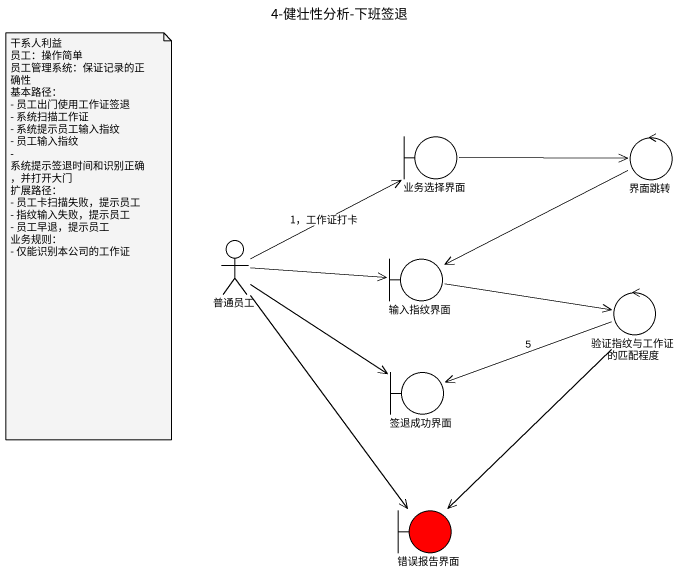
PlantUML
@startuml
title 4-健壮性分析-下班签退
boundary 业务选择界面
control 界面跳转
actor 普通员工
boundary 输入指纹界面
control 验证指纹与工作证的匹配程度
boundary 签退成功界面
boundary 错误报告界面 #FF0000
业务选择界面 -right-> 界面跳转
界面跳转 -left-> 输入指纹界面
普通员工 -right-> 业务选择界面 : 1，工作证打卡
普通员工 -right-> 输入指纹界面
普通员工 --> 签退成功界面
普通员工 --> 错误报告界面
输入指纹界面 -right-> 验证指纹与工作证的匹配程度
验证指纹与工作证的匹配程度 -left-> 签退成功界面 : 5
验证指纹与工作证的匹配程度 --> 错误报告界面
note as N1
  干系人利益
  员工：操作简单
  员工管理系统：保证记录的正确性
  基本路径：
  - 员工出门使用工作证签退
  - 系统扫描工作证
  - 系统提示员工输入指纹
  - 员工输入指纹
  - 系统提示签退时间和识别正确，并打开大门
  扩展路径：
  - 员工卡扫描失败，提示员工
  - 指纹输入失败，提示员工
  - 员工早退，提示员工
  业务规则：
  - 仅能识别本公司的工作证
end note
@enduml
